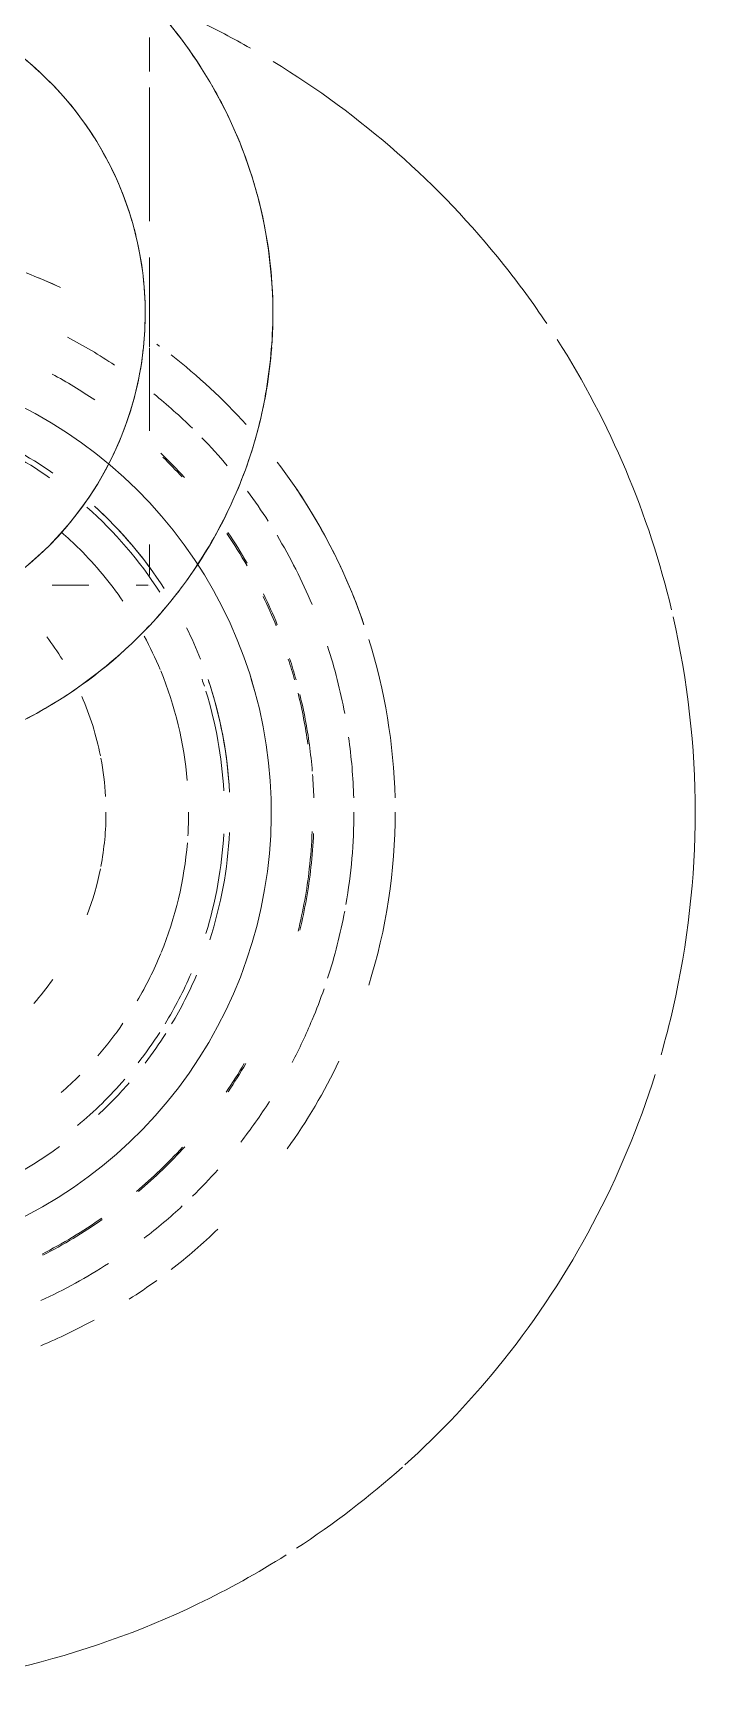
# Model space of a CAD drawing. Header units: millimetres. Extents: x -4000 to 187956, y -58990 to 162485.
# Drawn here: x 157946 to 157983.7, y 1700.4 to 1791.2 of the extents above; entities that cross this region are included whole.
import ezdxf

# ---------------------------------------------------------------- set-up
doc = ezdxf.new("R2010")
doc.units = ezdxf.units.MM
doc.layers.add('P-SANR-FIXT', color=6, linetype='Continuous', lineweight=9)

# ---------------------------------------------------------------- blocks, each defined once
blk = doc.blocks.new('C307 - C307-V894-FFS - TANG 1')
at = {"layer": 'P-SANR-FIXT', "color": 90}
for p, q in [((-11.501, 172.091), (-12.375, 171.614)), ((-13.23, 171.101), (-14.063, 170.556)), ((-13.23, 171.101), (-14.063, 170.556)), ((-12.375, 171.614), (-13.23, 171.101)), ((-14.874, 169.977), (-15.661, 169.366)), ((-14.063, 170.556), (-14.874, 169.977)), ((-15.661, 169.366), (-16.422, 168.724)), ((-15.661, 169.366), (-16.422, 168.724)), ((-17.158, 168.053), (-17.866, 167.352)), ((-16.422, 168.724), (-17.158, 168.053)), ((-16.422, 168.724), (-17.158, 168.053)), ((-17.866, 167.352), (-18.546, 166.624)), ((-18.546, 166.624), (-19.196, 165.869)), ((-18.546, 166.624), (-19.196, 165.869)), ((-19.196, 165.869), (-19.815, 165.088)), ((-19.196, 165.869), (-19.815, 165.088)), ((-19.815, 165.088), (-20.403, 164.284)), ((-19.815, 165.088), (-20.403, 164.284)), ((-21.479, 162.608), (-21.966, 161.739)), ((-21.966, 161.739), (-22.418, 160.851)), ((-22.418, 160.851), (-22.834, 159.946)), ((-22.418, 160.851), (-22.834, 159.946)), ((-22.834, 159.946), (-23.213, 159.025)), ((-22.834, 159.946), (-23.213, 159.025)), ((-23.213, 159.025), (-23.555, 158.089)), ((-23.213, 159.025), (-23.555, 158.089)), ((-23.555, 158.089), (-23.86, 157.141)), ((-23.555, 158.089), (-23.86, 157.141)), ((-23.86, 157.141), (-24.126, 156.181)), ((-23.86, 157.141), (-24.126, 156.181)), ((-24.126, 156.181), (-24.354, 155.211)), ((-24.354, 155.211), (-24.543, 154.233)), ((-24.543, 154.233), (-24.693, 153.248)), ((-24.693, 153.248), (-24.803, 152.258)), ((-24.803, 152.258), (-24.874, 151.265)), ((-24.803, 152.258), (-24.874, 151.265)), ((-24.874, 151.265), (-24.904, 150.269)), ((-24.874, 151.265), (-24.904, 150.269)), ((-24.904, 150.269), (-24.895, 149.273)), ((-24.904, 150.269), (-24.895, 149.273)), ((-24.895, 149.273), (-24.846, 148.278)), ((-24.895, 149.273), (-24.846, 148.278)), ((-24.846, 148.278), (-24.757, 147.286)), ((-24.846, 148.278), (-24.757, 147.286)), ((-24.757, 147.286), (-24.629, 146.298)), ((-24.629, 146.298), (-24.461, 145.316)), ((-24.461, 145.316), (-24.254, 144.341)), ((-24.254, 144.341), (-24.009, 143.376)), ((-24.254, 144.341), (-24.009, 143.376)), ((-24.009, 143.376), (-23.725, 142.421)), ((-24.009, 143.376), (-23.831, 142.779)), ((-23.725, 142.421), (-23.402, 141.479)), ((-23.402, 141.479), (-23.043, 140.55)), ((-23.402, 141.479), (-23.043, 140.55)), ((-23.043, 140.55), (-22.647, 139.636)), ((-23.043, 140.55), (-22.647, 139.636)), ((-18.24, 137.555), (-18.238, 137.555)), ((-18.24, 137.555), (-18.238, 137.555)), ((-18.153, 137.555), (-17.5, 137.555)), ((-14.914, 137.555), (-12.897, 137.555)), ((-14.914, 137.555), (-12.897, 137.555)), ((-18.24, 137.033), (-18.24, 135.338)), ((-20.706, 136.16), (-20.136, 135.343)), ((-20.706, 136.16), (-20.136, 135.343)), ((-20.136, 135.343), (-19.534, 134.549)), ((-19.534, 134.549), (-18.9, 133.781)), ((-18.9, 133.781), (-18.237, 133.038)), ((-18.237, 133.038), (-17.544, 132.322)), ((-17.544, 132.322), (-16.823, 131.635)), ((-16.823, 131.635), (-16.075, 130.977)), ((-16.075, 130.977), (-15.301, 130.349)), ((-16.075, 130.977), (-15.301, 130.349)), ((-15.301, 130.349), (-14.503, 129.753)), ((-15.301, 130.349), (-14.503, 129.753)), ((-18.24, 129.104), (-18.24, 127.727)), ((-14.503, 129.753), (-13.682, 129.189)), ((-14.503, 129.753), (-13.682, 129.189)), ((-13.682, 129.189), (-12.839, 128.659)), ((-13.682, 129.189), (-12.839, 128.659)), ((-12.839, 128.659), (-11.975, 128.162)), ((-12.839, 128.659), (-11.975, 128.162)), ((-11.975, 128.162), (-11.092, 127.701)), ((-11.975, 128.162), (-11.092, 127.701)), ((-18.24, 127.727), (-18.24, 124.578)), ((-18.24, 124.515), (-18.24, 119.612)), ((-18.24, 117.61), (-18.24, 110.292)), ((-18.24, 109.415), (-18.24, 107.554))]:
    blk.add_line(p, q, dxfattribs=at)
at = {"layer": 'P-SANR-FIXT', "color": 90, "flags": 128}
for points in [[(-9.699, 172.94), (-10.608, 172.533), (-11.501, 172.091), (-12.375, 171.614), (-13.23, 171.101)], [(-14.063, 170.556), (-14.874, 169.977), (-15.661, 169.366)], [(-17.158, 168.053), (-17.866, 167.352), (-18.546, 166.624)], [(-20.403, 164.284), (-20.957, 163.457), (-21.479, 162.608)], [(-20.403, 164.284), (-20.957, 163.457), (-21.479, 162.608)], [(-21.479, 162.608), (-21.966, 161.739), (-22.418, 160.851)], [(-24.126, 156.181), (-24.354, 155.211), (-24.543, 154.233)], [(-24.543, 154.233), (-24.693, 153.248), (-24.803, 152.258)], [(-24.757, 147.286), (-24.629, 146.298), (-24.461, 145.316), (-24.254, 144.341)], [(-23.831, 142.779), (-23.725, 142.421), (-23.402, 141.479)], [(-22.647, 139.636), (-22.214, 138.738), (-21.746, 137.859)], [(-22.647, 139.636), (-22.214, 138.738), (-21.746, 137.859)], [(-21.746, 137.859), (-21.243, 136.999), (-20.706, 136.16)], [(-21.746, 137.859), (-21.243, 136.999), (-20.706, 136.16)], [(-20.136, 135.343), (-19.534, 134.549), (-18.9, 133.781)], [(-18.9, 133.781), (-18.237, 133.038), (-17.544, 132.322)], [(-17.544, 132.322), (-16.823, 131.635), (-16.075, 130.977)]]:
    blk.add_lwpolyline(points, dxfattribs=at)
at = {"layer": 'P-SANR-FIXT', "color": 254}
for centre, radius, start, end in [((0, 150), 48.136, 90.78919, 115.71429), ((0, 150), 48.136, 115.71429, 122.29654), ((0, 150), 48.136, 123.10508, 131.81018), ((0, 150), 48.136, 132.02878, 141.42857), ((0, 150), 48.136, 141.42857, 162.63814), ((0, 150), 48.136, 163.97782, 167.14286), ((0, 150), 48.136, 167.14286, 192.85714), ((0, 150), 48.136, 193.31281, 212.53916), ((0, 122.671), 18, 165, 173.7843), ((0, 122.671), 25, 170.36991, 175.72459), ((0, 122.671), 18, 174.06193, 180), ((0, 122.671), 25, 176.30303, 180), ((0, 150), 48.136, 213.7968, 218.57143), ((0, 122.671), 25, 180, 195), ((0, 122.671), 18, 180, 195), ((0, 150), 48.136, 218.57143, 238.69132), ((0, 122.671), 18, 196.3883, 210), ((0, 122.671), 25, 195, 198.04685), ((0, 122.671), 18, 210, 225), ((0, 122.671), 25, 203.34404, 210), ((0, 122.671), 25, 212.54664, 216.70346), ((0, 122.671), 18, 226.39239, 236.14011), ((0, 150), 48.136, 240.41406, 244.28571)]:
    blk.add_arc(centre, radius, start, end, dxfattribs=at)
at = {"layer": 'P-SANR-FIXT', "color": 90}
for radius, start, end in [(31.698, 112.79834, 118.6438), (31.698, 112.79834, 118.6438), (31.698, 122.68171, 126), (31.698, 122.68171, 126), (29.434, 114.65296, 122.90239), (31.698, 127.77357, 133.88776), (31.698, 127.77357, 133.88776), (27.248, 117.05009, 125.02004), (27.17, 117.01747, 125.10197), (29.434, 127.5574, 132.88959), (29.434, 134.38776, 138.29038), (27.248, 130.30774, 137.75183), (27.17, 130.14988, 137.52075), (22.642, 108.57228, 126), (22.642, 108.57228, 126), (22.642, 108.57228, 126), (31.698, 144.43782, 154.52247), (31.698, 144.43782, 154.52247), (29.434, 142.1351, 147.42262), (22.332, 129.76143, 139.0847), (22.642, 133.01651, 139.12674), (22.642, 133.01651, 139.12674), (22.642, 133.01651, 139.12674), (27.248, 145.80389, 149.66723), (27.17, 145.65241, 149.56786), (20.377, 131.09996, 135), (29.434, 152.23573, 157.26139), (22.642, 142.63139, 147.61727), (22.332, 142.05502, 147.29785), (20.377, 139.12735, 145.42763), (29.434, 157.28392, 160.81741), (22.642, 149.19433, 156.78139), (22.642, 149.19433, 156.78139), (22.642, 149.19433, 156.78139), (22.332, 148.70887, 156.69557), (20.377, 149.52461, 157.67519), (15.849, 138.64736, 144.67195), (15.849, 138.64736, 144.67195), (31.698, 162.62063, 180), (31.698, 162.62063, 180), (29.434, 162, 169.40896), (20.377, 157.8242, 175.29516), (27.248, 166.29904, 173.66543), (27.17, 166.12009, 173.4416), (22.642, 162, 177.20159), (22.642, 162, 177.20159), (22.642, 162, 177.20159), (22.332, 162.69504, 176.98236), (15.849, 159.2393, 168.73223), (15.849, 159.2393, 168.73223), (29.434, 170.123, 180), (27.248, 173.66543, 177.56041), (27.17, 173.4416, 177.76527), (15.849, 169.21164, 180), (15.849, 169.21164, 180), (20.377, 176.34195, 180), (31.698, 181.43158, 197.37937), (31.698, 181.43158, 197.37937), (29.434, 181.5417, 188.04017), (27.248, 181.66539, 184.37025), (15.849, 183.12812, 190.78836), (15.849, 183.12812, 190.78836), (22.642, 182.79841, 198.71512), (22.642, 182.79841, 198), (22.642, 182.79841, 198), (22.332, 183.01764, 197.30496), (20.377, 184.90015, 202.32481), (27.248, 184.72111, 187.79395), (27.248, 187.79395, 193.70096), (27.17, 187.89522, 193.87991), (15.849, 191.26777, 203.62136), (15.849, 191.26777, 203.62136), (29.434, 190.59104, 198), (27.248, 195.43776, 198), (27.17, 195.48212, 198), (22.642, 198, 198.71512), (22.642, 198, 198.71512), (22.332, 198, 199.03315), (20.377, 202.55312, 208.25284), (22.642, 201.75784, 206.52311), (22.642, 201.75784, 206.52311), (22.642, 201.75784, 206.52311), (15.849, 211.85219, 217.31316), (15.849, 211.85219, 217.31316), (31.698, 198.91237, 217.24966), (31.698, 198.91237, 214.04534), (27.248, 202.14846, 206.06509), (27.17, 202.08351, 205.80366), (29.434, 202.73861, 211.02714), (20.377, 214.57237, 225), (22.642, 212.79321, 227.75366), (22.332, 212.70215, 228.47384), (27.248, 210.04061, 214.24035), (27.17, 209.78528, 214.18814), (22.642, 216, 227.75366), (22.642, 216, 227.75366), (20.377, 225, 228.90004), (29.434, 212.82196, 216.69333), (29.434, 220.17266, 224.19473), (27.248, 222.32497, 226.22561), (27.17, 222.5496, 225.72148), (22.642, 235.16442, 247.4024), (22.642, 235.16442, 247.4024), (22.642, 235.16442, 247.4024), (22.332, 235.16329, 247.866), (29.434, 225.61224, 231.12922), (31.698, 222.09044, 232.22643), (31.698, 222.09044, 232.22643), (27.248, 236.01988, 241.74303), (29.434, 236.33218, 242.16399), (31.698, 233.63751, 234), (31.698, 233.63751, 234), (31.698, 245.07969, 248.77703), (31.698, 245.07969, 247.6635)]:
    blk.add_arc((0, 150), radius, start, end, dxfattribs=at)
at = {"layer": 'P-SANR-FIXT', "color": 253}
for radius, start, end in [(25, 101.98297, 120), (25, 120.03695, 136.79655), (18, 91.40379, 165), (25, 143.29654, 156.65596), (25, 161.95315, 170.36991), (25, 198.04685, 203.34404), (25, 216.70346, 221.30078)]:
    blk.add_arc((0, 122.671), radius, start, end, dxfattribs=at)
at = {"layer": 'P-SANR-FIXT', "color": 250}
for radius, start, end in [(18, 0, 180), (25, 138.00529, 143.29654), (25, 156.65596, 161.95315), (18, 180, 236.14011)]:
    blk.add_arc((0, 122.671), radius, start, end, dxfattribs=at)
for points, knots in [([(-119.281, 157.53), (-115.966, 146.845), (-106.161, 127.436), (-84.838, 108.521), (-62.347, 96.734), (-49.425, 91.873), (-42.56, 89.707)], [0, 0, 0, 0, 0.333333, 0.666667, 0.833333, 1, 1, 1, 1]), ([(-25, 122.671), (-24.982, 124.186), (-24.709, 127.134), (-23.619, 131.258), (-21.738, 135.245), (-19.247, 138.834), (-16.146, 141.906), (-12.581, 144.43), (-8.605, 146.261), (-4.887, 147.281), (-1.666, 147.657), (2.049, 147.697), (6.482, 147.019), (10.842, 145.322), (13.902, 143.506), (16.105, 141.846), (18.119, 139.964), (20.433, 137.268), (23.822, 131.682), (24.954, 126.459), (25, 122.671)], [0, 0, 0, 0, 0.055556, 0.111111, 0.166667, 0.222222, 0.277778, 0.333333, 0.388889, 0.444444, 0.479167, 0.513889, 0.583333, 0.652778, 0.6875, 0.722222, 0.756944, 0.791667, 0.861111, 1, 1, 1, 1]), ([(-19.144, 106.593), (-19.374, 106.867), (-20.717, 108.545), (-23.824, 113.66), (-24.956, 118.884), (-25, 122.671)], [0.7777778, 0.7777778, 0.7777778, 0.7777778, 0.7916667, 0.8611111, 1, 1, 1, 1])]:
    blk.add_open_spline(points, degree=3, knots=knots, dxfattribs=at)
blk = doc.blocks.new('C307 - C307-V947-FFS - TANG 1')
at = {"layer": 'P-SANR-FIXT', "color": 90}
for p, q in [((-11.501, 172.091), (-12.375, 171.614)), ((-11.501, 172.091), (-12.375, 171.614)), ((-13.23, 171.101), (-14.063, 170.556)), ((-13.23, 171.101), (-14.063, 170.556)), ((-12.375, 171.614), (-13.23, 171.101)), ((-12.375, 171.614), (-13.23, 171.101)), ((-14.874, 169.977), (-15.661, 169.366)), ((-14.874, 169.977), (-15.661, 169.366)), ((-14.063, 170.556), (-14.874, 169.977)), ((-14.063, 170.556), (-14.874, 169.977)), ((-15.661, 169.366), (-16.422, 168.724)), ((-15.661, 169.366), (-16.422, 168.724)), ((-17.158, 168.053), (-17.866, 167.352)), ((-17.158, 168.053), (-17.866, 167.352)), ((-16.422, 168.724), (-17.158, 168.053)), ((-16.422, 168.724), (-17.158, 168.053)), ((-17.866, 167.352), (-18.546, 166.624)), ((-17.866, 167.352), (-18.546, 166.624)), ((-18.546, 166.624), (-19.196, 165.869)), ((-18.546, 166.624), (-19.196, 165.869)), ((-19.196, 165.869), (-19.815, 165.088)), ((-19.196, 165.869), (-19.815, 165.088)), ((-19.815, 165.088), (-20.403, 164.284)), ((-19.815, 165.088), (-20.403, 164.284)), ((-20.403, 164.284), (-20.957, 163.457)), ((-20.403, 164.284), (-20.957, 163.457)), ((-21.479, 162.608), (-21.966, 161.739)), ((-21.479, 162.608), (-21.966, 161.739)), ((-20.957, 163.457), (-21.479, 162.608)), ((-20.957, 163.457), (-21.479, 162.608)), ((-21.966, 161.739), (-22.418, 160.851)), ((-21.966, 161.739), (-22.418, 160.851)), ((-22.418, 160.851), (-22.834, 159.946)), ((-22.834, 159.946), (-23.213, 159.025)), ((-23.213, 159.025), (-23.555, 158.089)), ((-23.555, 158.089), (-23.86, 157.141)), ((-23.555, 158.089), (-23.86, 157.141)), ((-23.86, 157.141), (-24.126, 156.181)), ((-23.86, 157.141), (-24.126, 156.181)), ((-24.126, 156.181), (-24.354, 155.211)), ((-24.126, 156.181), (-24.354, 155.211)), ((-24.354, 155.211), (-24.543, 154.233)), ((-24.354, 155.211), (-24.543, 154.233)), ((-24.543, 154.233), (-24.693, 153.248)), ((-24.543, 154.233), (-24.693, 153.248)), ((-24.693, 153.248), (-24.803, 152.258)), ((-24.693, 153.248), (-24.803, 152.258)), ((-24.803, 152.258), (-24.874, 151.265)), ((-24.803, 152.258), (-24.874, 151.265)), ((-24.874, 151.265), (-24.904, 150.269)), ((-24.874, 151.265), (-24.904, 150.269)), ((-24.904, 150.269), (-24.895, 149.273)), ((-24.904, 150.269), (-24.895, 149.273)), ((-24.895, 149.273), (-24.846, 148.278)), ((-24.895, 149.273), (-24.846, 148.278)), ((-24.846, 148.278), (-24.757, 147.286)), ((-24.846, 148.278), (-24.757, 147.286)), ((-24.757, 147.286), (-24.629, 146.298)), ((-24.757, 147.286), (-24.629, 146.298)), ((-24.629, 146.298), (-24.461, 145.316)), ((-24.629, 146.298), (-24.461, 145.316)), ((-24.461, 145.316), (-24.254, 144.341)), ((-24.461, 145.316), (-24.254, 144.341)), ((-24.254, 144.341), (-24.009, 143.376)), ((-24.254, 144.341), (-24.009, 143.376)), ((-24.009, 143.376), (-23.725, 142.421)), ((-24.009, 143.376), (-23.831, 142.779)), ((-23.831, 142.779), (-23.725, 142.421)), ((-23.725, 142.421), (-23.402, 141.479)), ((-23.725, 142.421), (-23.402, 141.479)), ((-23.402, 141.479), (-23.043, 140.55)), ((-23.402, 141.479), (-23.043, 140.55)), ((-23.043, 140.55), (-22.647, 139.636)), ((-23.043, 140.55), (-22.647, 139.636)), ((-22.647, 139.636), (-22.214, 138.738)), ((-22.647, 139.636), (-22.214, 138.738)), ((-22.214, 138.738), (-21.746, 137.859)), ((-22.214, 138.738), (-21.746, 137.859)), ((-21.746, 137.859), (-21.243, 136.999)), ((-21.746, 137.859), (-21.243, 136.999)), ((-18.24, 137.555), (-18.238, 137.555)), ((-18.24, 137.555), (-18.238, 137.555)), ((-18.153, 137.555), (-17.5, 137.555)), ((-14.914, 137.555), (-12.897, 137.555)), ((-14.914, 137.555), (-12.897, 137.555)), ((-21.243, 136.999), (-20.706, 136.16)), ((-21.243, 136.999), (-20.706, 136.16)), ((-18.24, 137.033), (-18.24, 135.338)), ((-20.706, 136.16), (-20.136, 135.343)), ((-20.706, 136.16), (-20.136, 135.343)), ((-20.136, 135.343), (-19.534, 134.549)), ((-20.136, 135.343), (-19.534, 134.549)), ((-19.534, 134.549), (-18.9, 133.781)), ((-19.534, 134.549), (-18.9, 133.781)), ((-18.9, 133.781), (-18.237, 133.038)), ((-18.9, 133.781), (-18.237, 133.038)), ((-18.237, 133.038), (-17.544, 132.322)), ((-18.237, 133.038), (-17.544, 132.322)), ((-17.544, 132.322), (-16.823, 131.635)), ((-17.544, 132.322), (-16.823, 131.635)), ((-16.823, 131.635), (-16.075, 130.977)), ((-16.823, 131.635), (-16.075, 130.977)), ((-16.075, 130.977), (-15.301, 130.349)), ((-16.075, 130.977), (-15.301, 130.349)), ((-15.301, 130.349), (-14.503, 129.753)), ((-15.301, 130.349), (-14.503, 129.753)), ((-18.24, 129.104), (-18.24, 127.727)), ((-14.503, 129.753), (-13.682, 129.189)), ((-14.503, 129.753), (-13.682, 129.189)), ((-13.682, 129.189), (-12.839, 128.659)), ((-13.682, 129.189), (-12.839, 128.659)), ((-12.839, 128.659), (-11.975, 128.162)), ((-12.839, 128.659), (-11.975, 128.162)), ((-11.975, 128.162), (-11.092, 127.701)), ((-11.975, 128.162), (-11.092, 127.701)), ((-18.24, 127.727), (-18.24, 124.578)), ((-18.24, 124.515), (-18.24, 119.612)), ((-18.24, 117.61), (-18.24, 110.292)), ((-18.24, 109.415), (-18.24, 107.554))]:
    blk.add_line(p, q, dxfattribs=at)
at = {"layer": 'P-SANR-FIXT', "color": 90, "flags": 128}
blk.add_lwpolyline([(-22.418, 160.851), (-22.834, 159.946), (-23.213, 159.025), (-23.555, 158.089)], dxfattribs=at)
at = {"layer": 'P-SANR-FIXT', "color": 254}
for centre, radius, start, end in [((0, 150), 48.136, 90.78919, 115.71429), ((0, 150), 48.136, 115.71429, 122.29654), ((0, 150), 48.136, 123.10508, 131.81018), ((0, 150), 48.136, 132.02878, 141.42857), ((0, 150), 48.136, 141.42857, 162.63814), ((0, 150), 48.136, 163.97782, 167.14286), ((0, 150), 48.136, 167.14286, 192.85714), ((0, 150), 48.136, 193.31281, 212.53916), ((0, 122.671), 18, 165, 173.7843), ((0, 122.671), 25, 170.36991, 175.72459), ((0, 122.671), 18, 174.06193, 180), ((0, 122.671), 25, 176.30303, 180), ((0, 150), 48.136, 213.7968, 218.57143), ((0, 122.671), 25, 180, 195), ((0, 122.671), 18, 180, 195), ((0, 150), 48.136, 218.57143, 238.69132), ((0, 122.671), 18, 196.3883, 210), ((0, 122.671), 25, 195, 198.04685), ((0, 122.671), 18, 210, 225), ((0, 122.671), 25, 203.34404, 210), ((0, 122.671), 25, 212.54664, 216.70346), ((0, 122.671), 18, 226.39239, 236.14011), ((0, 150), 48.136, 240.41406, 244.28571)]:
    blk.add_arc(centre, radius, start, end, dxfattribs=at)
at = {"layer": 'P-SANR-FIXT', "color": 90}
for radius, start, end in [(31.698, 112.79834, 118.6438), (31.698, 112.79834, 118.6438), (31.698, 122.68171, 126), (31.698, 122.68171, 126), (29.434, 114.65296, 122.90239), (31.698, 127.77357, 133.88776), (31.698, 127.77357, 133.88776), (27.248, 117.05009, 125.02004), (27.17, 117.01747, 125.10197), (29.434, 127.5574, 132.88959), (29.434, 134.38776, 138.29038), (27.248, 130.30774, 137.75183), (27.17, 130.14988, 137.52075), (22.642, 108.57228, 126), (22.642, 108.57228, 126), (22.642, 108.57228, 126), (31.698, 144.43782, 154.52247), (31.698, 144.43782, 154.52247), (29.434, 142.1351, 147.42262), (22.332, 129.76143, 139.0847), (22.642, 133.01651, 139.12674), (22.642, 133.01651, 139.12674), (22.642, 133.01651, 139.12674), (27.248, 145.80389, 149.66723), (27.17, 145.65241, 149.56786), (20.377, 131.09996, 135), (29.434, 152.23573, 157.26139), (22.642, 142.63139, 147.61727), (22.332, 142.05502, 147.29785), (20.377, 139.12735, 145.42763), (29.434, 157.28392, 160.81741), (22.642, 149.19433, 156.78139), (22.642, 149.19433, 156.78139), (22.642, 149.19433, 156.78139), (22.332, 148.70887, 156.69557), (20.377, 149.52461, 157.67519), (15.849, 138.64736, 144.67195), (15.849, 138.64736, 144.67195), (31.698, 162.62063, 180), (31.698, 162.62063, 180), (29.434, 162, 169.40896), (20.377, 157.8242, 175.29516), (27.248, 166.29904, 173.66543), (27.17, 166.12009, 173.4416), (22.642, 162, 177.20159), (22.642, 162, 177.20159), (22.642, 162, 177.20159), (22.332, 162.69504, 176.98236), (15.849, 159.2393, 168.73223), (15.849, 159.2393, 168.73223), (29.434, 170.123, 180), (27.248, 173.66543, 177.56041), (27.17, 173.4416, 177.76527), (15.849, 169.21164, 180), (15.849, 169.21164, 180), (20.377, 176.34195, 180), (31.698, 181.43158, 197.37937), (31.698, 181.43158, 197.37937), (29.434, 181.5417, 188.04017), (27.248, 181.66539, 184.37025), (15.849, 183.12812, 190.78836), (15.849, 183.12812, 190.78836), (22.642, 182.79841, 198), (22.642, 182.79841, 198), (22.642, 182.79841, 198), (22.332, 183.01764, 197.30496), (20.377, 184.90015, 202.32481), (27.248, 184.72111, 187.79395), (27.248, 187.79395, 193.70096), (27.17, 187.89522, 193.87991), (15.849, 191.26777, 203.62136), (15.849, 191.26777, 203.62136), (29.434, 190.59104, 198), (27.248, 195.43776, 198), (27.17, 195.48212, 198), (22.642, 198, 198.71512), (22.642, 198, 198.71512), (22.642, 198, 198.71512), (22.332, 198, 199.03315), (20.377, 202.55312, 208.25284), (22.642, 201.75784, 206.52311), (22.642, 201.75784, 206.52311), (22.642, 201.75784, 206.52311), (15.849, 211.85219, 217.31316), (15.849, 211.85219, 217.31316), (31.698, 198.91237, 217.24966), (31.698, 198.91237, 214.04534), (27.248, 202.14846, 206.06509), (27.17, 202.08351, 205.80366), (29.434, 202.73861, 211.02714), (20.377, 214.57237, 225), (22.642, 212.79321, 227.75366), (22.332, 212.70215, 228.47384), (27.248, 210.04061, 214.24035), (27.17, 209.78528, 214.18814), (22.642, 216, 227.75366), (22.642, 216, 227.75366), (20.377, 225, 228.90004), (29.434, 212.82196, 216.69333), (29.434, 220.17266, 224.19473), (27.248, 222.32497, 226.22561), (27.17, 222.5496, 225.72148), (22.642, 235.16442, 247.4024), (22.642, 235.16442, 247.4024), (22.642, 235.16442, 247.4024), (22.332, 235.16329, 247.866), (29.434, 225.61224, 231.12922), (31.698, 222.09044, 232.22643), (31.698, 222.09044, 232.22643), (27.248, 236.01988, 241.74303), (29.434, 236.33218, 242.16399), (31.698, 233.63751, 234), (31.698, 233.63751, 234), (31.698, 245.07969, 248.77703), (31.698, 245.07969, 247.6635)]:
    blk.add_arc((0, 150), radius, start, end, dxfattribs=at)
at = {"layer": 'P-SANR-FIXT', "color": 253}
for radius, start, end in [(25, 101.98297, 120), (25, 120.03695, 136.79655), (18, 91.40379, 165), (25, 143.29654, 156.65596), (25, 161.95315, 170.36991), (25, 198.04685, 203.34404), (25, 216.70346, 221.30078)]:
    blk.add_arc((0, 122.671), radius, start, end, dxfattribs=at)
at = {"layer": 'P-SANR-FIXT', "color": 250}
for radius, start, end in [(18, 0, 180), (25, 138.00529, 143.29654), (25, 156.65596, 161.95315), (18, 180, 236.14011)]:
    blk.add_arc((0, 122.671), radius, start, end, dxfattribs=at)
for points, knots in [([(-119.281, 157.53), (-115.966, 146.845), (-106.161, 127.436), (-84.838, 108.521), (-62.347, 96.734), (-49.425, 91.873), (-42.56, 89.707)], [0, 0, 0, 0, 0.333333, 0.666667, 0.833333, 1, 1, 1, 1]), ([(-25, 122.671), (-24.982, 124.186), (-24.709, 127.134), (-23.619, 131.258), (-21.738, 135.245), (-19.247, 138.834), (-16.146, 141.906), (-12.581, 144.43), (-8.605, 146.261), (-4.887, 147.281), (-1.666, 147.657), (2.049, 147.697), (6.482, 147.019), (10.842, 145.322), (13.902, 143.506), (16.105, 141.846), (18.119, 139.964), (20.433, 137.268), (23.822, 131.682), (24.954, 126.459), (25, 122.671)], [0, 0, 0, 0, 0.055556, 0.111111, 0.166667, 0.222222, 0.277778, 0.333333, 0.388889, 0.444444, 0.479167, 0.513889, 0.583333, 0.652778, 0.6875, 0.722222, 0.756944, 0.791667, 0.861111, 1, 1, 1, 1]), ([(-19.144, 106.593), (-19.374, 106.867), (-20.717, 108.545), (-23.824, 113.66), (-24.956, 118.884), (-25, 122.671)], [0.7777778, 0.7777778, 0.7777778, 0.7777778, 0.7916667, 0.8611111, 1, 1, 1, 1])]:
    blk.add_open_spline(points, degree=3, knots=knots, dxfattribs=at)
blk = doc.blocks.new('CMF2_NHAXUONG_A_rvt-1-FFS - TANG 1')
at = {"layer": 'P-SANR-FIXT', "color": 250, "lineweight": 9, "rotation": 180}
for name in ['C307 - C307-V894-FFS - TANG 1', 'C307 - C307-V947-FFS - TANG 1']:
    blk.add_blockref(name, (157934.145, 1898.501), dxfattribs=at)

msp = doc.modelspace()

# ---------------------------------------------------------------- block references
at = {"lineweight": 5}
msp.add_blockref('CMF2_NHAXUONG_A_rvt-1-FFS - TANG 1', (0, 0), dxfattribs=at)

doc.saveas('drawing.dxf')
